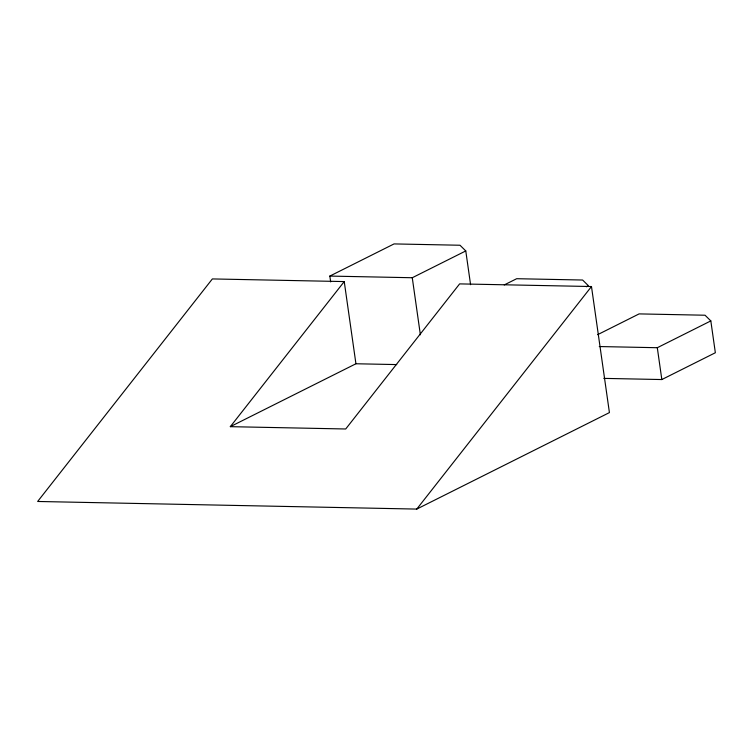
<?xml version="1.0" encoding="UTF-8"?>
<svg xmlns="http://www.w3.org/2000/svg" width="753" height="753" viewBox="0 0 753 753"><rect width="100%" height="100%" fill="white"/><g stroke="black" fill="none" stroke-linecap="round" stroke-linejoin="round"><path stroke-width="1.13" d="M230.324 426.669L344.234 281.575L212.365 278.93L37.65 501.47L416.767 509.084L609.422 412.597L591.481 286.535L459.622 283.89L345.712 428.984L230.324 426.669L355.934 363.765L396.727 364.584M416.767 509.084L591.481 286.535M330.671 281.904L329.842 276.078L394.064 243.916L459.998 245.243L465.778 250.937L470.587 284.709M329.842 276.078L412.268 277.735L465.778 250.937M504.256 284.926L516.69 278.704L582.615 280.031L588.404 285.716L586.305 286.771M597.675 334.652L639.109 313.897L705.043 315.225L710.823 320.91L715.35 352.743L661.831 379.55L603.793 378.382M599.266 346.549L657.303 347.717L710.823 320.91M657.303 347.717L661.831 379.55M412.268 277.735L420.381 334.803M344.234 281.575L355.934 363.765"/></g></svg>
